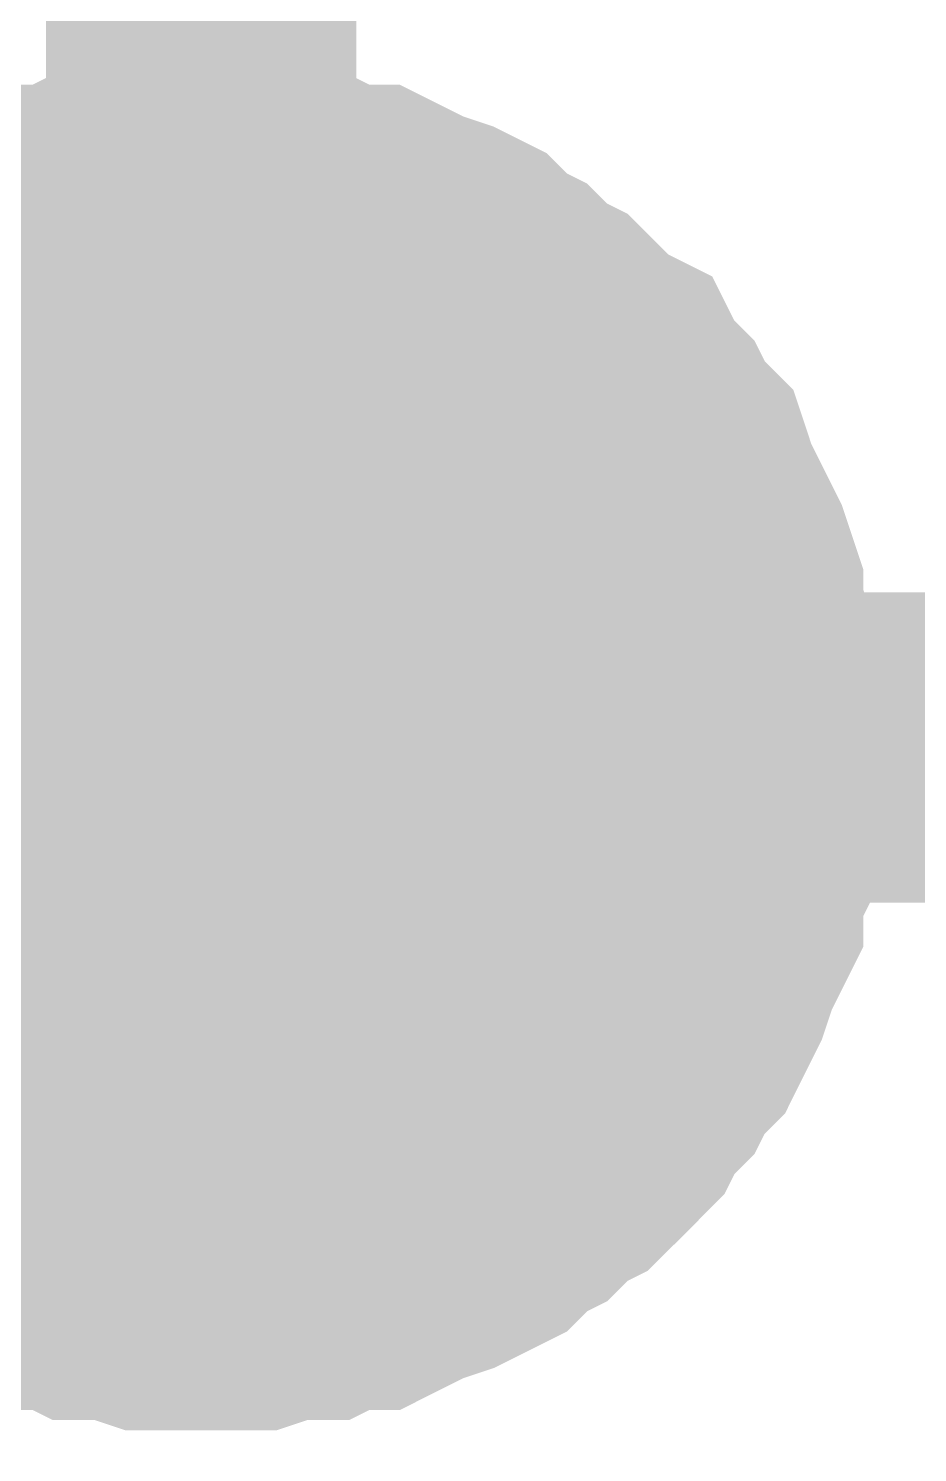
# Model space of a CAD drawing. Header units: inches. Extents: x 0 to 16.9, y 0 to 11.7.
# Drawn here: x 12.3942 to 12.428, y 10.3527 to 10.4068 of the extents above; entities that cross this region are included whole.
import ezdxf

# ---------------------------------------------------------------- set-up
doc = ezdxf.new("R2010")
doc.units = ezdxf.units.IN
doc.header["$MEASUREMENT"] = 0
doc.layers.add('Sheet', color=255, linetype='Continuous')

msp = doc.modelspace()

# ---------------------------------------------------------------- linework, layer by layer
at = {"layer": 'Sheet'}
for points in [[(14.605065, 8.679395, 0.0118, 0.0118, 0), (15.155937, 8.679395, 0.0118, 0.0118, 0), (15.155937, 10.590143, 0.0118, 0.0118, 0), (12.400803, 10.590143, 0.0118, 0.0118, 0), (12.400803, 10.379467, 0.0118, 0.0118, 0)], [(12.388073, 10.394901, 0.0118, 0.0118, 0), (12.388845, 10.395287, 0.0118, 0.0118, 0), (12.389616, 10.396059, 0.0118, 0.0118, 0), (12.390388, 10.396445, 0.0118, 0.0118, 0), (12.391159, 10.397216, 0.0118, 0.0118, 0), (12.391931, 10.397602, 0.0118, 0.0118, 0), (12.393088, 10.397988, 0.0118, 0.0118, 0), (12.39386, 10.398374, 0.0118, 0.0118, 0), (12.394631, 10.39876, 0.0118, 0.0118, 0), (12.395788, 10.39876, 0.0118, 0.0118, 0), (12.39656, 10.399146, 0.0118, 0.0118, 0), (12.397717, 10.399146, 0.0118, 0.0118, 0), (12.398874, 10.399531, 0.0118, 0.0118, 0), (12.399646, 10.399531, 0.0118, 0.0118, 0), (12.400803, 10.399531, 0.0118, 0.0118, 0)], [(12.388073, 10.394901, 0.0118, 0.0118, 0), (12.388845, 10.395287, 0.0118, 0.0118, 0), (12.389616, 10.396059, 0.0118, 0.0118, 0), (12.390388, 10.396445, 0.0118, 0.0118, 0), (12.391159, 10.397216, 0.0118, 0.0118, 0), (12.391931, 10.397602, 0.0118, 0.0118, 0), (12.393088, 10.397988, 0.0118, 0.0118, 0), (12.39386, 10.398374, 0.0118, 0.0118, 0), (12.394631, 10.39876, 0.0118, 0.0118, 0), (12.395788, 10.39876, 0.0118, 0.0118, 0), (12.39656, 10.399146, 0.0118, 0.0118, 0), (12.397717, 10.399146, 0.0118, 0.0118, 0), (12.398874, 10.399531, 0.0118, 0.0118, 0), (12.399646, 10.399531, 0.0118, 0.0118, 0), (12.400803, 10.399531, 0.0118, 0.0118, 0)], [(12.388073, 10.394901, 0.0118, 0.0118, 0), (12.388845, 10.395287, 0.0118, 0.0118, 0), (12.389616, 10.396059, 0.0118, 0.0118, 0), (12.390388, 10.396445, 0.0118, 0.0118, 0), (12.391159, 10.397216, 0.0118, 0.0118, 0), (12.391931, 10.397602, 0.0118, 0.0118, 0), (12.393088, 10.397988, 0.0118, 0.0118, 0), (12.39386, 10.398374, 0.0118, 0.0118, 0), (12.394631, 10.39876, 0.0118, 0.0118, 0), (12.395788, 10.39876, 0.0118, 0.0118, 0), (12.39656, 10.399146, 0.0118, 0.0118, 0), (12.397717, 10.399146, 0.0118, 0.0118, 0), (12.398874, 10.399531, 0.0118, 0.0118, 0), (12.399646, 10.399531, 0.0118, 0.0118, 0), (12.400803, 10.399531, 0.0118, 0.0118, 0)], [(12.388073, 10.394901, 0.0118, 0.0118, 0), (12.388845, 10.395287, 0.0118, 0.0118, 0), (12.389616, 10.396059, 0.0118, 0.0118, 0), (12.390388, 10.396445, 0.0118, 0.0118, 0), (12.391159, 10.397216, 0.0118, 0.0118, 0), (12.391931, 10.397602, 0.0118, 0.0118, 0), (12.393088, 10.397988, 0.0118, 0.0118, 0), (12.39386, 10.398374, 0.0118, 0.0118, 0), (12.394631, 10.39876, 0.0118, 0.0118, 0), (12.395788, 10.39876, 0.0118, 0.0118, 0), (12.39656, 10.399146, 0.0118, 0.0118, 0), (12.397717, 10.399146, 0.0118, 0.0118, 0), (12.398874, 10.399531, 0.0118, 0.0118, 0), (12.399646, 10.399531, 0.0118, 0.0118, 0), (12.400803, 10.399531, 0.0118, 0.0118, 0)], [(12.400803, 10.399531, 0.0118, 0.0118, 0), (12.400803, 10.399531, 0.0118, 0.0118, 0)], [(12.400803, 10.399531, 0.0118, 0.0118, 0), (12.401961, 10.399531, 0.0118, 0.0118, 0), (12.402732, 10.399531, 0.0118, 0.0118, 0), (12.403889, 10.399146, 0.0118, 0.0118, 0), (12.405047, 10.399146, 0.0118, 0.0118, 0), (12.405818, 10.39876, 0.0118, 0.0118, 0), (12.406976, 10.39876, 0.0118, 0.0118, 0), (12.407747, 10.398374, 0.0118, 0.0118, 0), (12.408519, 10.397988, 0.0118, 0.0118, 0), (12.409676, 10.397602, 0.0118, 0.0118, 0), (12.410447, 10.397216, 0.0118, 0.0118, 0), (12.411219, 10.396445, 0.0118, 0.0118, 0), (12.41199, 10.396059, 0.0118, 0.0118, 0), (12.412762, 10.395287, 0.0118, 0.0118, 0), (12.413534, 10.394901, 0.0118, 0.0118, 0), (12.414305, 10.39413, 0.0118, 0.0118, 0), (12.415077, 10.393358, 0.0118, 0.0118, 0), (12.415848, 10.392972, 0.0118, 0.0118, 0), (12.416234, 10.3922, 0.0118, 0.0118, 0), (12.417005, 10.391429, 0.0118, 0.0118, 0), (12.417391, 10.390657, 0.0118, 0.0118, 0), (12.418163, 10.389885, 0.0118, 0.0118, 0), (12.418548, 10.388728, 0.0118, 0.0118, 0), (12.418934, 10.387956, 0.0118, 0.0118, 0), (12.41932, 10.387184, 0.0118, 0.0118, 0), (12.419706, 10.386412, 0.0118, 0.0118, 0), (12.420092, 10.385255, 0.0118, 0.0118, 0), (12.420092, 10.384483, 0.0118, 0.0118, 0), (12.420477, 10.383326, 0.0118, 0.0118, 0), (12.420477, 10.382554, 0.0118, 0.0118, 0), (12.420863, 10.381396, 0.0118, 0.0118, 0), (12.420863, 10.380625, 0.0118, 0.0118, 0), (12.420863, 10.379467, 0.0118, 0.0118, 0)], [(12.400803, 10.399531, 0.0118, 0.0118, 0), (12.400803, 10.399531, 0.0118, 0.0118, 0)], [(12.400803, 10.399531, 0.0118, 0.0118, 0), (12.401961, 10.399531, 0.0118, 0.0118, 0), (12.402732, 10.399531, 0.0118, 0.0118, 0), (12.403889, 10.399146, 0.0118, 0.0118, 0), (12.405047, 10.399146, 0.0118, 0.0118, 0), (12.405818, 10.39876, 0.0118, 0.0118, 0), (12.406976, 10.39876, 0.0118, 0.0118, 0), (12.407747, 10.398374, 0.0118, 0.0118, 0), (12.408519, 10.397988, 0.0118, 0.0118, 0), (12.409676, 10.397602, 0.0118, 0.0118, 0), (12.410447, 10.397216, 0.0118, 0.0118, 0), (12.411219, 10.396445, 0.0118, 0.0118, 0), (12.41199, 10.396059, 0.0118, 0.0118, 0), (12.412762, 10.395287, 0.0118, 0.0118, 0), (12.413534, 10.394901, 0.0118, 0.0118, 0), (12.414305, 10.39413, 0.0118, 0.0118, 0), (12.415077, 10.393358, 0.0118, 0.0118, 0), (12.415848, 10.392972, 0.0118, 0.0118, 0), (12.416234, 10.3922, 0.0118, 0.0118, 0), (12.417005, 10.391429, 0.0118, 0.0118, 0), (12.417391, 10.390657, 0.0118, 0.0118, 0), (12.418163, 10.389885, 0.0118, 0.0118, 0), (12.418548, 10.388728, 0.0118, 0.0118, 0), (12.418934, 10.387956, 0.0118, 0.0118, 0), (12.41932, 10.387184, 0.0118, 0.0118, 0), (12.419706, 10.386412, 0.0118, 0.0118, 0), (12.420092, 10.385255, 0.0118, 0.0118, 0), (12.420092, 10.384483, 0.0118, 0.0118, 0), (12.420477, 10.383326, 0.0118, 0.0118, 0), (12.420477, 10.382554, 0.0118, 0.0118, 0), (12.420863, 10.381396, 0.0118, 0.0118, 0), (12.420863, 10.380625, 0.0118, 0.0118, 0), (12.420863, 10.379467, 0.0118, 0.0118, 0)], [(12.400803, 10.399531, 0.0118, 0.0118, 0), (12.400803, 10.399531, 0.0118, 0.0118, 0)], [(12.400803, 10.399531, 0.0118, 0.0118, 0), (12.401961, 10.399531, 0.0118, 0.0118, 0), (12.402732, 10.399531, 0.0118, 0.0118, 0), (12.403889, 10.399146, 0.0118, 0.0118, 0), (12.405047, 10.399146, 0.0118, 0.0118, 0), (12.405818, 10.39876, 0.0118, 0.0118, 0), (12.406976, 10.39876, 0.0118, 0.0118, 0), (12.407747, 10.398374, 0.0118, 0.0118, 0), (12.408519, 10.397988, 0.0118, 0.0118, 0), (12.409676, 10.397602, 0.0118, 0.0118, 0), (12.410447, 10.397216, 0.0118, 0.0118, 0), (12.411219, 10.396445, 0.0118, 0.0118, 0), (12.41199, 10.396059, 0.0118, 0.0118, 0), (12.412762, 10.395287, 0.0118, 0.0118, 0), (12.413534, 10.394901, 0.0118, 0.0118, 0), (12.414305, 10.39413, 0.0118, 0.0118, 0), (12.415077, 10.393358, 0.0118, 0.0118, 0), (12.415848, 10.392972, 0.0118, 0.0118, 0), (12.416234, 10.3922, 0.0118, 0.0118, 0), (12.417005, 10.391429, 0.0118, 0.0118, 0), (12.417391, 10.390657, 0.0118, 0.0118, 0), (12.418163, 10.389885, 0.0118, 0.0118, 0), (12.418548, 10.388728, 0.0118, 0.0118, 0), (12.418934, 10.387956, 0.0118, 0.0118, 0), (12.41932, 10.387184, 0.0118, 0.0118, 0), (12.419706, 10.386412, 0.0118, 0.0118, 0), (12.420092, 10.385255, 0.0118, 0.0118, 0), (12.420092, 10.384483, 0.0118, 0.0118, 0), (12.420477, 10.383326, 0.0118, 0.0118, 0), (12.420477, 10.382554, 0.0118, 0.0118, 0), (12.420863, 10.381396, 0.0118, 0.0118, 0), (12.420863, 10.380625, 0.0118, 0.0118, 0), (12.420863, 10.379467, 0.0118, 0.0118, 0)], [(12.400803, 10.399531, 0.0118, 0.0118, 0), (12.400803, 10.399531, 0.0118, 0.0118, 0)], [(12.400803, 10.399531, 0.0118, 0.0118, 0), (12.401961, 10.399531, 0.0118, 0.0118, 0), (12.402732, 10.399531, 0.0118, 0.0118, 0), (12.403889, 10.399146, 0.0118, 0.0118, 0), (12.405047, 10.399146, 0.0118, 0.0118, 0), (12.405818, 10.39876, 0.0118, 0.0118, 0), (12.406976, 10.39876, 0.0118, 0.0118, 0), (12.407747, 10.398374, 0.0118, 0.0118, 0), (12.408519, 10.397988, 0.0118, 0.0118, 0), (12.409676, 10.397602, 0.0118, 0.0118, 0), (12.410447, 10.397216, 0.0118, 0.0118, 0), (12.411219, 10.396445, 0.0118, 0.0118, 0), (12.41199, 10.396059, 0.0118, 0.0118, 0), (12.412762, 10.395287, 0.0118, 0.0118, 0), (12.413534, 10.394901, 0.0118, 0.0118, 0), (12.414305, 10.39413, 0.0118, 0.0118, 0), (12.415077, 10.393358, 0.0118, 0.0118, 0), (12.415848, 10.392972, 0.0118, 0.0118, 0), (12.416234, 10.3922, 0.0118, 0.0118, 0), (12.417005, 10.391429, 0.0118, 0.0118, 0), (12.417391, 10.390657, 0.0118, 0.0118, 0), (12.418163, 10.389885, 0.0118, 0.0118, 0), (12.418548, 10.388728, 0.0118, 0.0118, 0), (12.418934, 10.387956, 0.0118, 0.0118, 0), (12.41932, 10.387184, 0.0118, 0.0118, 0), (12.419706, 10.386412, 0.0118, 0.0118, 0), (12.420092, 10.385255, 0.0118, 0.0118, 0), (12.420092, 10.384483, 0.0118, 0.0118, 0), (12.420477, 10.383326, 0.0118, 0.0118, 0), (12.420477, 10.382554, 0.0118, 0.0118, 0), (12.420863, 10.381396, 0.0118, 0.0118, 0), (12.420863, 10.380625, 0.0118, 0.0118, 0), (12.420863, 10.379467, 0.0118, 0.0118, 0)], [(12.391931, 10.397602, 0.0039, 0.0039, 0), (12.393088, 10.397988, 0.0039, 0.0039, 0), (12.39386, 10.398374, 0.0039, 0.0039, 0), (12.394631, 10.39876, 0.0039, 0.0039, 0), (12.395788, 10.39876, 0.0039, 0.0039, 0), (12.39656, 10.399146, 0.0039, 0.0039, 0), (12.397717, 10.399146, 0.0039, 0.0039, 0), (12.398874, 10.399531, 0.0039, 0.0039, 0), (12.399646, 10.399531, 0.0039, 0.0039, 0), (12.400803, 10.399531, 0.0039, 0.0039, 0)], [(12.391931, 10.397602, 0.0039, 0.0039, 0), (12.393088, 10.397988, 0.0039, 0.0039, 0), (12.39386, 10.398374, 0.0039, 0.0039, 0), (12.394631, 10.39876, 0.0039, 0.0039, 0), (12.395788, 10.39876, 0.0039, 0.0039, 0), (12.39656, 10.399146, 0.0039, 0.0039, 0), (12.397717, 10.399146, 0.0039, 0.0039, 0), (12.398874, 10.399531, 0.0039, 0.0039, 0), (12.399646, 10.399531, 0.0039, 0.0039, 0), (12.400803, 10.399531, 0.0039, 0.0039, 0)], [(12.391931, 10.397602, 0.0039, 0.0039, 0), (12.393088, 10.397988, 0.0039, 0.0039, 0), (12.39386, 10.398374, 0.0039, 0.0039, 0), (12.394631, 10.39876, 0.0039, 0.0039, 0), (12.395788, 10.39876, 0.0039, 0.0039, 0), (12.39656, 10.399146, 0.0039, 0.0039, 0), (12.397717, 10.399146, 0.0039, 0.0039, 0), (12.398874, 10.399531, 0.0039, 0.0039, 0), (12.399646, 10.399531, 0.0039, 0.0039, 0), (12.400803, 10.399531, 0.0039, 0.0039, 0)], [(12.391931, 10.397602, 0.0039, 0.0039, 0), (12.393088, 10.397988, 0.0039, 0.0039, 0), (12.39386, 10.398374, 0.0039, 0.0039, 0), (12.394631, 10.39876, 0.0039, 0.0039, 0), (12.395788, 10.39876, 0.0039, 0.0039, 0), (12.39656, 10.399146, 0.0039, 0.0039, 0), (12.397717, 10.399146, 0.0039, 0.0039, 0), (12.398874, 10.399531, 0.0039, 0.0039, 0), (12.399646, 10.399531, 0.0039, 0.0039, 0), (12.400803, 10.399531, 0.0039, 0.0039, 0)], [(12.400803, 10.399531, 0.0039, 0.0039, 0), (12.400803, 10.399531, 0.0039, 0.0039, 0)], [(12.400803, 10.399531, 0.0039, 0.0039, 0), (12.401961, 10.399531, 0.0039, 0.0039, 0), (12.402732, 10.399531, 0.0039, 0.0039, 0), (12.403889, 10.399146, 0.0039, 0.0039, 0), (12.405047, 10.399146, 0.0039, 0.0039, 0), (12.405818, 10.39876, 0.0039, 0.0039, 0), (12.406976, 10.39876, 0.0039, 0.0039, 0), (12.407747, 10.398374, 0.0039, 0.0039, 0), (12.408519, 10.397988, 0.0039, 0.0039, 0), (12.409676, 10.397602, 0.0039, 0.0039, 0), (12.410447, 10.397216, 0.0039, 0.0039, 0), (12.411219, 10.396445, 0.0039, 0.0039, 0), (12.41199, 10.396059, 0.0039, 0.0039, 0), (12.412762, 10.395287, 0.0039, 0.0039, 0), (12.413534, 10.394901, 0.0039, 0.0039, 0), (12.414305, 10.39413, 0.0039, 0.0039, 0), (12.415077, 10.393358, 0.0039, 0.0039, 0), (12.415848, 10.392972, 0.0039, 0.0039, 0), (12.416234, 10.3922, 0.0039, 0.0039, 0), (12.417005, 10.391429, 0.0039, 0.0039, 0), (12.417391, 10.390657, 0.0039, 0.0039, 0), (12.418163, 10.389885, 0.0039, 0.0039, 0), (12.418548, 10.388728, 0.0039, 0.0039, 0), (12.418934, 10.387956, 0.0039, 0.0039, 0), (12.41932, 10.387184, 0.0039, 0.0039, 0), (12.419706, 10.386412, 0.0039, 0.0039, 0), (12.420092, 10.385255, 0.0039, 0.0039, 0), (12.420092, 10.384483, 0.0039, 0.0039, 0), (12.420477, 10.383326, 0.0039, 0.0039, 0), (12.420477, 10.382554, 0.0039, 0.0039, 0), (12.420863, 10.381396, 0.0039, 0.0039, 0), (12.420863, 10.380625, 0.0039, 0.0039, 0), (12.420863, 10.379467, 0.0039, 0.0039, 0)], [(12.400803, 10.399531, 0.0039, 0.0039, 0), (12.400803, 10.399531, 0.0039, 0.0039, 0)], [(12.400803, 10.399531, 0.0039, 0.0039, 0), (12.401961, 10.399531, 0.0039, 0.0039, 0), (12.402732, 10.399531, 0.0039, 0.0039, 0), (12.403889, 10.399146, 0.0039, 0.0039, 0), (12.405047, 10.399146, 0.0039, 0.0039, 0), (12.405818, 10.39876, 0.0039, 0.0039, 0), (12.406976, 10.39876, 0.0039, 0.0039, 0), (12.407747, 10.398374, 0.0039, 0.0039, 0), (12.408519, 10.397988, 0.0039, 0.0039, 0), (12.409676, 10.397602, 0.0039, 0.0039, 0), (12.410447, 10.397216, 0.0039, 0.0039, 0), (12.411219, 10.396445, 0.0039, 0.0039, 0), (12.41199, 10.396059, 0.0039, 0.0039, 0), (12.412762, 10.395287, 0.0039, 0.0039, 0), (12.413534, 10.394901, 0.0039, 0.0039, 0), (12.414305, 10.39413, 0.0039, 0.0039, 0), (12.415077, 10.393358, 0.0039, 0.0039, 0), (12.415848, 10.392972, 0.0039, 0.0039, 0), (12.416234, 10.3922, 0.0039, 0.0039, 0), (12.417005, 10.391429, 0.0039, 0.0039, 0), (12.417391, 10.390657, 0.0039, 0.0039, 0), (12.418163, 10.389885, 0.0039, 0.0039, 0), (12.418548, 10.388728, 0.0039, 0.0039, 0), (12.418934, 10.387956, 0.0039, 0.0039, 0), (12.41932, 10.387184, 0.0039, 0.0039, 0), (12.419706, 10.386412, 0.0039, 0.0039, 0), (12.420092, 10.385255, 0.0039, 0.0039, 0), (12.420092, 10.384483, 0.0039, 0.0039, 0), (12.420477, 10.383326, 0.0039, 0.0039, 0), (12.420477, 10.382554, 0.0039, 0.0039, 0), (12.420863, 10.381396, 0.0039, 0.0039, 0), (12.420863, 10.380625, 0.0039, 0.0039, 0), (12.420863, 10.379467, 0.0039, 0.0039, 0)], [(12.400803, 10.399531, 0.0039, 0.0039, 0), (12.400803, 10.399531, 0.0039, 0.0039, 0)], [(12.400803, 10.399531, 0.0039, 0.0039, 0), (12.401961, 10.399531, 0.0039, 0.0039, 0), (12.402732, 10.399531, 0.0039, 0.0039, 0), (12.403889, 10.399146, 0.0039, 0.0039, 0), (12.405047, 10.399146, 0.0039, 0.0039, 0), (12.405818, 10.39876, 0.0039, 0.0039, 0), (12.406976, 10.39876, 0.0039, 0.0039, 0), (12.407747, 10.398374, 0.0039, 0.0039, 0), (12.408519, 10.397988, 0.0039, 0.0039, 0), (12.409676, 10.397602, 0.0039, 0.0039, 0), (12.410447, 10.397216, 0.0039, 0.0039, 0), (12.411219, 10.396445, 0.0039, 0.0039, 0), (12.41199, 10.396059, 0.0039, 0.0039, 0), (12.412762, 10.395287, 0.0039, 0.0039, 0), (12.413534, 10.394901, 0.0039, 0.0039, 0), (12.414305, 10.39413, 0.0039, 0.0039, 0), (12.415077, 10.393358, 0.0039, 0.0039, 0), (12.415848, 10.392972, 0.0039, 0.0039, 0), (12.416234, 10.3922, 0.0039, 0.0039, 0), (12.417005, 10.391429, 0.0039, 0.0039, 0), (12.417391, 10.390657, 0.0039, 0.0039, 0), (12.418163, 10.389885, 0.0039, 0.0039, 0), (12.418548, 10.388728, 0.0039, 0.0039, 0), (12.418934, 10.387956, 0.0039, 0.0039, 0), (12.41932, 10.387184, 0.0039, 0.0039, 0), (12.419706, 10.386412, 0.0039, 0.0039, 0), (12.420092, 10.385255, 0.0039, 0.0039, 0), (12.420092, 10.384483, 0.0039, 0.0039, 0), (12.420477, 10.383326, 0.0039, 0.0039, 0), (12.420477, 10.382554, 0.0039, 0.0039, 0), (12.420863, 10.381396, 0.0039, 0.0039, 0), (12.420863, 10.380625, 0.0039, 0.0039, 0), (12.420863, 10.379467, 0.0039, 0.0039, 0)], [(12.400803, 10.399531, 0.0039, 0.0039, 0), (12.400803, 10.399531, 0.0039, 0.0039, 0)], [(12.400803, 10.399531, 0.0039, 0.0039, 0), (12.401961, 10.399531, 0.0039, 0.0039, 0), (12.402732, 10.399531, 0.0039, 0.0039, 0), (12.403889, 10.399146, 0.0039, 0.0039, 0), (12.405047, 10.399146, 0.0039, 0.0039, 0), (12.405818, 10.39876, 0.0039, 0.0039, 0), (12.406976, 10.39876, 0.0039, 0.0039, 0), (12.407747, 10.398374, 0.0039, 0.0039, 0), (12.408519, 10.397988, 0.0039, 0.0039, 0), (12.409676, 10.397602, 0.0039, 0.0039, 0), (12.410447, 10.397216, 0.0039, 0.0039, 0), (12.411219, 10.396445, 0.0039, 0.0039, 0), (12.41199, 10.396059, 0.0039, 0.0039, 0), (12.412762, 10.395287, 0.0039, 0.0039, 0), (12.413534, 10.394901, 0.0039, 0.0039, 0), (12.414305, 10.39413, 0.0039, 0.0039, 0), (12.415077, 10.393358, 0.0039, 0.0039, 0), (12.415848, 10.392972, 0.0039, 0.0039, 0), (12.416234, 10.3922, 0.0039, 0.0039, 0), (12.417005, 10.391429, 0.0039, 0.0039, 0), (12.417391, 10.390657, 0.0039, 0.0039, 0), (12.418163, 10.389885, 0.0039, 0.0039, 0), (12.418548, 10.388728, 0.0039, 0.0039, 0), (12.418934, 10.387956, 0.0039, 0.0039, 0), (12.41932, 10.387184, 0.0039, 0.0039, 0), (12.419706, 10.386412, 0.0039, 0.0039, 0), (12.420092, 10.385255, 0.0039, 0.0039, 0), (12.420092, 10.384483, 0.0039, 0.0039, 0), (12.420477, 10.383326, 0.0039, 0.0039, 0), (12.420477, 10.382554, 0.0039, 0.0039, 0), (12.420863, 10.381396, 0.0039, 0.0039, 0), (12.420863, 10.380625, 0.0039, 0.0039, 0), (12.420863, 10.379467, 0.0039, 0.0039, 0)], [(12.125367, 10.37638, 0.0118, 0.0118, 0), (12.400803, 10.37638, 0.0118, 0.0118, 0), (12.400803, 10.379467, 0.0118, 0.0118, 0), (12.505346, 10.379467, 0.0118, 0.0118, 0)], [(12.420863, 10.379467, 0.0118, 0.0118, 0), (12.420863, 10.37831, 0.0118, 0.0118, 0), (12.420863, 10.377538, 0.0118, 0.0118, 0), (12.420477, 10.37638, 0.0118, 0.0118, 0), (12.420477, 10.375223, 0.0118, 0.0118, 0), (12.420092, 10.374451, 0.0118, 0.0118, 0), (12.420092, 10.373293, 0.0118, 0.0118, 0), (12.419706, 10.372522, 0.0118, 0.0118, 0), (12.41932, 10.37175, 0.0118, 0.0118, 0), (12.418934, 10.370592, 0.0118, 0.0118, 0), (12.418548, 10.369821, 0.0118, 0.0118, 0), (12.418163, 10.369049, 0.0118, 0.0118, 0), (12.417391, 10.368277, 0.0118, 0.0118, 0), (12.417005, 10.367506, 0.0118, 0.0118, 0), (12.416234, 10.366734, 0.0118, 0.0118, 0), (12.415848, 10.365962, 0.0118, 0.0118, 0), (12.415077, 10.36519, 0.0118, 0.0118, 0), (12.414305, 10.364419, 0.0118, 0.0118, 0), (12.413534, 10.364033, 0.0118, 0.0118, 0), (12.412762, 10.363261, 0.0118, 0.0118, 0), (12.41199, 10.362875, 0.0118, 0.0118, 0), (12.411219, 10.362104, 0.0118, 0.0118, 0), (12.410447, 10.361718, 0.0118, 0.0118, 0), (12.409676, 10.361332, 0.0118, 0.0118, 0), (12.408519, 10.360946, 0.0118, 0.0118, 0), (12.407747, 10.36056, 0.0118, 0.0118, 0), (12.406976, 10.360174, 0.0118, 0.0118, 0), (12.405818, 10.360174, 0.0118, 0.0118, 0), (12.405047, 10.359789, 0.0118, 0.0118, 0), (12.403889, 10.359789, 0.0118, 0.0118, 0), (12.402732, 10.359403, 0.0118, 0.0118, 0), (12.401961, 10.359403, 0.0118, 0.0118, 0), (12.400803, 10.359403, 0.0118, 0.0118, 0)], [(12.420863, 10.379467, 0.0118, 0.0118, 0), (12.420863, 10.37831, 0.0118, 0.0118, 0), (12.420863, 10.377538, 0.0118, 0.0118, 0), (12.420477, 10.37638, 0.0118, 0.0118, 0), (12.420477, 10.375223, 0.0118, 0.0118, 0), (12.420092, 10.374451, 0.0118, 0.0118, 0), (12.420092, 10.373293, 0.0118, 0.0118, 0), (12.419706, 10.372522, 0.0118, 0.0118, 0), (12.41932, 10.37175, 0.0118, 0.0118, 0), (12.418934, 10.370592, 0.0118, 0.0118, 0), (12.418548, 10.369821, 0.0118, 0.0118, 0), (12.418163, 10.369049, 0.0118, 0.0118, 0), (12.417391, 10.368277, 0.0118, 0.0118, 0), (12.417005, 10.367506, 0.0118, 0.0118, 0), (12.416234, 10.366734, 0.0118, 0.0118, 0), (12.415848, 10.365962, 0.0118, 0.0118, 0), (12.415077, 10.36519, 0.0118, 0.0118, 0), (12.414305, 10.364419, 0.0118, 0.0118, 0), (12.413534, 10.364033, 0.0118, 0.0118, 0), (12.412762, 10.363261, 0.0118, 0.0118, 0), (12.41199, 10.362875, 0.0118, 0.0118, 0), (12.411219, 10.362104, 0.0118, 0.0118, 0), (12.410447, 10.361718, 0.0118, 0.0118, 0), (12.409676, 10.361332, 0.0118, 0.0118, 0), (12.408519, 10.360946, 0.0118, 0.0118, 0), (12.407747, 10.36056, 0.0118, 0.0118, 0), (12.406976, 10.360174, 0.0118, 0.0118, 0), (12.405818, 10.360174, 0.0118, 0.0118, 0), (12.405047, 10.359789, 0.0118, 0.0118, 0), (12.403889, 10.359789, 0.0118, 0.0118, 0), (12.402732, 10.359403, 0.0118, 0.0118, 0), (12.401961, 10.359403, 0.0118, 0.0118, 0), (12.400803, 10.359403, 0.0118, 0.0118, 0)], [(12.420863, 10.379467, 0.0118, 0.0118, 0), (12.420863, 10.37831, 0.0118, 0.0118, 0), (12.420863, 10.377538, 0.0118, 0.0118, 0), (12.420477, 10.37638, 0.0118, 0.0118, 0), (12.420477, 10.375223, 0.0118, 0.0118, 0), (12.420092, 10.374451, 0.0118, 0.0118, 0), (12.420092, 10.373293, 0.0118, 0.0118, 0), (12.419706, 10.372522, 0.0118, 0.0118, 0), (12.41932, 10.37175, 0.0118, 0.0118, 0), (12.418934, 10.370592, 0.0118, 0.0118, 0), (12.418548, 10.369821, 0.0118, 0.0118, 0), (12.418163, 10.369049, 0.0118, 0.0118, 0), (12.417391, 10.368277, 0.0118, 0.0118, 0), (12.417005, 10.367506, 0.0118, 0.0118, 0), (12.416234, 10.366734, 0.0118, 0.0118, 0), (12.415848, 10.365962, 0.0118, 0.0118, 0), (12.415077, 10.36519, 0.0118, 0.0118, 0), (12.414305, 10.364419, 0.0118, 0.0118, 0), (12.413534, 10.364033, 0.0118, 0.0118, 0), (12.412762, 10.363261, 0.0118, 0.0118, 0), (12.41199, 10.362875, 0.0118, 0.0118, 0), (12.411219, 10.362104, 0.0118, 0.0118, 0), (12.410447, 10.361718, 0.0118, 0.0118, 0), (12.409676, 10.361332, 0.0118, 0.0118, 0), (12.408519, 10.360946, 0.0118, 0.0118, 0), (12.407747, 10.36056, 0.0118, 0.0118, 0), (12.406976, 10.360174, 0.0118, 0.0118, 0), (12.405818, 10.360174, 0.0118, 0.0118, 0), (12.405047, 10.359789, 0.0118, 0.0118, 0), (12.403889, 10.359789, 0.0118, 0.0118, 0), (12.402732, 10.359403, 0.0118, 0.0118, 0), (12.401961, 10.359403, 0.0118, 0.0118, 0), (12.400803, 10.359403, 0.0118, 0.0118, 0)], [(12.420863, 10.379467, 0.0118, 0.0118, 0), (12.420863, 10.37831, 0.0118, 0.0118, 0), (12.420863, 10.377538, 0.0118, 0.0118, 0), (12.420477, 10.37638, 0.0118, 0.0118, 0), (12.420477, 10.375223, 0.0118, 0.0118, 0), (12.420092, 10.374451, 0.0118, 0.0118, 0), (12.420092, 10.373293, 0.0118, 0.0118, 0), (12.419706, 10.372522, 0.0118, 0.0118, 0), (12.41932, 10.37175, 0.0118, 0.0118, 0), (12.418934, 10.370592, 0.0118, 0.0118, 0), (12.418548, 10.369821, 0.0118, 0.0118, 0), (12.418163, 10.369049, 0.0118, 0.0118, 0), (12.417391, 10.368277, 0.0118, 0.0118, 0), (12.417005, 10.367506, 0.0118, 0.0118, 0), (12.416234, 10.366734, 0.0118, 0.0118, 0), (12.415848, 10.365962, 0.0118, 0.0118, 0), (12.415077, 10.36519, 0.0118, 0.0118, 0), (12.414305, 10.364419, 0.0118, 0.0118, 0), (12.413534, 10.364033, 0.0118, 0.0118, 0), (12.412762, 10.363261, 0.0118, 0.0118, 0), (12.41199, 10.362875, 0.0118, 0.0118, 0), (12.411219, 10.362104, 0.0118, 0.0118, 0), (12.410447, 10.361718, 0.0118, 0.0118, 0), (12.409676, 10.361332, 0.0118, 0.0118, 0), (12.408519, 10.360946, 0.0118, 0.0118, 0), (12.407747, 10.36056, 0.0118, 0.0118, 0), (12.406976, 10.360174, 0.0118, 0.0118, 0), (12.405818, 10.360174, 0.0118, 0.0118, 0), (12.405047, 10.359789, 0.0118, 0.0118, 0), (12.403889, 10.359789, 0.0118, 0.0118, 0), (12.402732, 10.359403, 0.0118, 0.0118, 0), (12.401961, 10.359403, 0.0118, 0.0118, 0), (12.400803, 10.359403, 0.0118, 0.0118, 0)], [(12.420863, 10.379467, 0.0118, 0.0118, 0), (12.420863, 10.379467, 0.0118, 0.0118, 0), (12.420863, 10.379467, 0.0118, 0.0118, 0), (12.420863, 10.379467, 0.0118, 0.0118, 0), (12.420863, 10.379467, 0.0118, 0.0118, 0), (12.420863, 10.379467, 0.0118, 0.0118, 0), (12.420863, 10.379467, 0.0118, 0.0118, 0), (12.420863, 10.379467, 0.0118, 0.0118, 0), (12.420863, 10.379467, 0.0118, 0.0118, 0), (12.420863, 10.379467, 0.0118, 0.0118, 0), (12.420863, 10.379467, 0.0118, 0.0118, 0), (12.420863, 10.379467, 0.0118, 0.0118, 0), (12.420863, 10.379467, 0.0118, 0.0118, 0), (12.420863, 10.379467, 0.0118, 0.0118, 0), (12.420863, 10.379467, 0.0118, 0.0118, 0), (12.420863, 10.379467, 0.0118, 0.0118, 0), (12.420863, 10.379467, 0.0118, 0.0118, 0), (12.420863, 10.379467, 0.0118, 0.0118, 0), (12.420863, 10.379467, 0.0118, 0.0118, 0), (12.420863, 10.379467, 0.0118, 0.0118, 0), (12.420863, 10.379467, 0.0118, 0.0118, 0), (12.420863, 10.379467, 0.0118, 0.0118, 0), (12.420863, 10.379467, 0.0118, 0.0118, 0), (12.420863, 10.379467, 0.0118, 0.0118, 0), (12.420863, 10.379467, 0.0118, 0.0118, 0), (12.420863, 10.379467, 0.0118, 0.0118, 0), (12.420863, 10.379467, 0.0118, 0.0118, 0), (12.420863, 10.379467, 0.0118, 0.0118, 0), (12.420863, 10.379467, 0.0118, 0.0118, 0), (12.420863, 10.379467, 0.0118, 0.0118, 0), (12.420863, 10.379467, 0.0118, 0.0118, 0), (12.420863, 10.379467, 0.0118, 0.0118, 0), (12.420863, 10.379467, 0.0118, 0.0118, 0)], [(12.420863, 10.379467, 0.0118, 0.0118, 0), (12.420863, 10.379467, 0.0118, 0.0118, 0)], [(12.420863, 10.379467, 0.0118, 0.0118, 0), (12.420863, 10.379467, 0.0118, 0.0118, 0), (12.420863, 10.379467, 0.0118, 0.0118, 0), (12.420863, 10.379467, 0.0118, 0.0118, 0), (12.420863, 10.379467, 0.0118, 0.0118, 0), (12.420863, 10.379467, 0.0118, 0.0118, 0), (12.420863, 10.379467, 0.0118, 0.0118, 0), (12.420863, 10.379467, 0.0118, 0.0118, 0), (12.420863, 10.379467, 0.0118, 0.0118, 0), (12.420863, 10.379467, 0.0118, 0.0118, 0), (12.420863, 10.379467, 0.0118, 0.0118, 0), (12.420863, 10.379467, 0.0118, 0.0118, 0), (12.420863, 10.379467, 0.0118, 0.0118, 0), (12.420863, 10.379467, 0.0118, 0.0118, 0), (12.420863, 10.379467, 0.0118, 0.0118, 0), (12.420863, 10.379467, 0.0118, 0.0118, 0), (12.420863, 10.379467, 0.0118, 0.0118, 0), (12.420863, 10.379467, 0.0118, 0.0118, 0), (12.420863, 10.379467, 0.0118, 0.0118, 0), (12.420863, 10.379467, 0.0118, 0.0118, 0), (12.420863, 10.379467, 0.0118, 0.0118, 0), (12.420863, 10.379467, 0.0118, 0.0118, 0), (12.420863, 10.379467, 0.0118, 0.0118, 0), (12.420863, 10.379467, 0.0118, 0.0118, 0), (12.420863, 10.379467, 0.0118, 0.0118, 0), (12.420863, 10.379467, 0.0118, 0.0118, 0), (12.420863, 10.379467, 0.0118, 0.0118, 0), (12.420863, 10.379467, 0.0118, 0.0118, 0), (12.420863, 10.379467, 0.0118, 0.0118, 0), (12.420863, 10.379467, 0.0118, 0.0118, 0), (12.420863, 10.379467, 0.0118, 0.0118, 0), (12.420863, 10.379467, 0.0118, 0.0118, 0), (12.420863, 10.379467, 0.0118, 0.0118, 0)], [(12.420863, 10.379467, 0.0118, 0.0118, 0), (12.420863, 10.379467, 0.0118, 0.0118, 0)], [(12.420863, 10.379467, 0.0118, 0.0118, 0), (12.420863, 10.379467, 0.0118, 0.0118, 0), (12.420863, 10.379467, 0.0118, 0.0118, 0), (12.420863, 10.379467, 0.0118, 0.0118, 0), (12.420863, 10.379467, 0.0118, 0.0118, 0), (12.420863, 10.379467, 0.0118, 0.0118, 0), (12.420863, 10.379467, 0.0118, 0.0118, 0), (12.420863, 10.379467, 0.0118, 0.0118, 0), (12.420863, 10.379467, 0.0118, 0.0118, 0), (12.420863, 10.379467, 0.0118, 0.0118, 0), (12.420863, 10.379467, 0.0118, 0.0118, 0), (12.420863, 10.379467, 0.0118, 0.0118, 0), (12.420863, 10.379467, 0.0118, 0.0118, 0), (12.420863, 10.379467, 0.0118, 0.0118, 0), (12.420863, 10.379467, 0.0118, 0.0118, 0), (12.420863, 10.379467, 0.0118, 0.0118, 0), (12.420863, 10.379467, 0.0118, 0.0118, 0), (12.420863, 10.379467, 0.0118, 0.0118, 0), (12.420863, 10.379467, 0.0118, 0.0118, 0), (12.420863, 10.379467, 0.0118, 0.0118, 0), (12.420863, 10.379467, 0.0118, 0.0118, 0), (12.420863, 10.379467, 0.0118, 0.0118, 0), (12.420863, 10.379467, 0.0118, 0.0118, 0), (12.420863, 10.379467, 0.0118, 0.0118, 0), (12.420863, 10.379467, 0.0118, 0.0118, 0), (12.420863, 10.379467, 0.0118, 0.0118, 0), (12.420863, 10.379467, 0.0118, 0.0118, 0), (12.420863, 10.379467, 0.0118, 0.0118, 0), (12.420863, 10.379467, 0.0118, 0.0118, 0), (12.420863, 10.379467, 0.0118, 0.0118, 0), (12.420863, 10.379467, 0.0118, 0.0118, 0), (12.420863, 10.379467, 0.0118, 0.0118, 0), (12.420863, 10.379467, 0.0118, 0.0118, 0)], [(12.420863, 10.379467, 0.0118, 0.0118, 0), (12.420863, 10.379467, 0.0118, 0.0118, 0)], [(12.420863, 10.379467, 0.0118, 0.0118, 0), (12.420863, 10.379467, 0.0118, 0.0118, 0), (12.420863, 10.379467, 0.0118, 0.0118, 0), (12.420863, 10.379467, 0.0118, 0.0118, 0), (12.420863, 10.379467, 0.0118, 0.0118, 0), (12.420863, 10.379467, 0.0118, 0.0118, 0), (12.420863, 10.379467, 0.0118, 0.0118, 0), (12.420863, 10.379467, 0.0118, 0.0118, 0), (12.420863, 10.379467, 0.0118, 0.0118, 0), (12.420863, 10.379467, 0.0118, 0.0118, 0), (12.420863, 10.379467, 0.0118, 0.0118, 0), (12.420863, 10.379467, 0.0118, 0.0118, 0), (12.420863, 10.379467, 0.0118, 0.0118, 0), (12.420863, 10.379467, 0.0118, 0.0118, 0), (12.420863, 10.379467, 0.0118, 0.0118, 0), (12.420863, 10.379467, 0.0118, 0.0118, 0), (12.420863, 10.379467, 0.0118, 0.0118, 0), (12.420863, 10.379467, 0.0118, 0.0118, 0), (12.420863, 10.379467, 0.0118, 0.0118, 0), (12.420863, 10.379467, 0.0118, 0.0118, 0), (12.420863, 10.379467, 0.0118, 0.0118, 0), (12.420863, 10.379467, 0.0118, 0.0118, 0), (12.420863, 10.379467, 0.0118, 0.0118, 0), (12.420863, 10.379467, 0.0118, 0.0118, 0), (12.420863, 10.379467, 0.0118, 0.0118, 0), (12.420863, 10.379467, 0.0118, 0.0118, 0), (12.420863, 10.379467, 0.0118, 0.0118, 0), (12.420863, 10.379467, 0.0118, 0.0118, 0), (12.420863, 10.379467, 0.0118, 0.0118, 0), (12.420863, 10.379467, 0.0118, 0.0118, 0), (12.420863, 10.379467, 0.0118, 0.0118, 0), (12.420863, 10.379467, 0.0118, 0.0118, 0), (12.420863, 10.379467, 0.0118, 0.0118, 0)], [(12.420863, 10.379467, 0.0118, 0.0118, 0), (12.420863, 10.379467, 0.0118, 0.0118, 0)], [(12.420863, 10.379467, 0.0039, 0.0039, 0), (12.420863, 10.37831, 0.0039, 0.0039, 0), (12.420863, 10.377538, 0.0039, 0.0039, 0), (12.420477, 10.37638, 0.0039, 0.0039, 0), (12.420477, 10.375223, 0.0039, 0.0039, 0), (12.420092, 10.374451, 0.0039, 0.0039, 0), (12.420092, 10.373293, 0.0039, 0.0039, 0), (12.419706, 10.372522, 0.0039, 0.0039, 0), (12.41932, 10.37175, 0.0039, 0.0039, 0), (12.418934, 10.370592, 0.0039, 0.0039, 0), (12.418548, 10.369821, 0.0039, 0.0039, 0), (12.418163, 10.369049, 0.0039, 0.0039, 0), (12.417391, 10.368277, 0.0039, 0.0039, 0), (12.417005, 10.367506, 0.0039, 0.0039, 0), (12.416234, 10.366734, 0.0039, 0.0039, 0), (12.415848, 10.365962, 0.0039, 0.0039, 0), (12.415077, 10.36519, 0.0039, 0.0039, 0), (12.414305, 10.364419, 0.0039, 0.0039, 0), (12.413534, 10.364033, 0.0039, 0.0039, 0), (12.412762, 10.363261, 0.0039, 0.0039, 0), (12.41199, 10.362875, 0.0039, 0.0039, 0), (12.411219, 10.362104, 0.0039, 0.0039, 0), (12.410447, 10.361718, 0.0039, 0.0039, 0), (12.409676, 10.361332, 0.0039, 0.0039, 0), (12.408519, 10.360946, 0.0039, 0.0039, 0), (12.407747, 10.36056, 0.0039, 0.0039, 0), (12.406976, 10.360174, 0.0039, 0.0039, 0), (12.405818, 10.360174, 0.0039, 0.0039, 0), (12.405047, 10.359789, 0.0039, 0.0039, 0), (12.403889, 10.359789, 0.0039, 0.0039, 0), (12.402732, 10.359403, 0.0039, 0.0039, 0), (12.401961, 10.359403, 0.0039, 0.0039, 0), (12.400803, 10.359403, 0.0039, 0.0039, 0)], [(12.420863, 10.379467, 0.0039, 0.0039, 0), (12.420863, 10.37831, 0.0039, 0.0039, 0), (12.420863, 10.377538, 0.0039, 0.0039, 0), (12.420477, 10.37638, 0.0039, 0.0039, 0), (12.420477, 10.375223, 0.0039, 0.0039, 0), (12.420092, 10.374451, 0.0039, 0.0039, 0), (12.420092, 10.373293, 0.0039, 0.0039, 0), (12.419706, 10.372522, 0.0039, 0.0039, 0), (12.41932, 10.37175, 0.0039, 0.0039, 0), (12.418934, 10.370592, 0.0039, 0.0039, 0), (12.418548, 10.369821, 0.0039, 0.0039, 0), (12.418163, 10.369049, 0.0039, 0.0039, 0), (12.417391, 10.368277, 0.0039, 0.0039, 0), (12.417005, 10.367506, 0.0039, 0.0039, 0), (12.416234, 10.366734, 0.0039, 0.0039, 0), (12.415848, 10.365962, 0.0039, 0.0039, 0), (12.415077, 10.36519, 0.0039, 0.0039, 0), (12.414305, 10.364419, 0.0039, 0.0039, 0), (12.413534, 10.364033, 0.0039, 0.0039, 0), (12.412762, 10.363261, 0.0039, 0.0039, 0), (12.41199, 10.362875, 0.0039, 0.0039, 0), (12.411219, 10.362104, 0.0039, 0.0039, 0), (12.410447, 10.361718, 0.0039, 0.0039, 0), (12.409676, 10.361332, 0.0039, 0.0039, 0), (12.408519, 10.360946, 0.0039, 0.0039, 0), (12.407747, 10.36056, 0.0039, 0.0039, 0), (12.406976, 10.360174, 0.0039, 0.0039, 0), (12.405818, 10.360174, 0.0039, 0.0039, 0), (12.405047, 10.359789, 0.0039, 0.0039, 0), (12.403889, 10.359789, 0.0039, 0.0039, 0), (12.402732, 10.359403, 0.0039, 0.0039, 0), (12.401961, 10.359403, 0.0039, 0.0039, 0), (12.400803, 10.359403, 0.0039, 0.0039, 0)], [(12.420863, 10.379467, 0.0039, 0.0039, 0), (12.420863, 10.37831, 0.0039, 0.0039, 0), (12.420863, 10.377538, 0.0039, 0.0039, 0), (12.420477, 10.37638, 0.0039, 0.0039, 0), (12.420477, 10.375223, 0.0039, 0.0039, 0), (12.420092, 10.374451, 0.0039, 0.0039, 0), (12.420092, 10.373293, 0.0039, 0.0039, 0), (12.419706, 10.372522, 0.0039, 0.0039, 0), (12.41932, 10.37175, 0.0039, 0.0039, 0), (12.418934, 10.370592, 0.0039, 0.0039, 0), (12.418548, 10.369821, 0.0039, 0.0039, 0), (12.418163, 10.369049, 0.0039, 0.0039, 0), (12.417391, 10.368277, 0.0039, 0.0039, 0), (12.417005, 10.367506, 0.0039, 0.0039, 0), (12.416234, 10.366734, 0.0039, 0.0039, 0), (12.415848, 10.365962, 0.0039, 0.0039, 0), (12.415077, 10.36519, 0.0039, 0.0039, 0), (12.414305, 10.364419, 0.0039, 0.0039, 0), (12.413534, 10.364033, 0.0039, 0.0039, 0), (12.412762, 10.363261, 0.0039, 0.0039, 0), (12.41199, 10.362875, 0.0039, 0.0039, 0), (12.411219, 10.362104, 0.0039, 0.0039, 0), (12.410447, 10.361718, 0.0039, 0.0039, 0), (12.409676, 10.361332, 0.0039, 0.0039, 0), (12.408519, 10.360946, 0.0039, 0.0039, 0), (12.407747, 10.36056, 0.0039, 0.0039, 0), (12.406976, 10.360174, 0.0039, 0.0039, 0), (12.405818, 10.360174, 0.0039, 0.0039, 0), (12.405047, 10.359789, 0.0039, 0.0039, 0), (12.403889, 10.359789, 0.0039, 0.0039, 0), (12.402732, 10.359403, 0.0039, 0.0039, 0), (12.401961, 10.359403, 0.0039, 0.0039, 0), (12.400803, 10.359403, 0.0039, 0.0039, 0)], [(12.420863, 10.379467, 0.0039, 0.0039, 0), (12.420863, 10.37831, 0.0039, 0.0039, 0), (12.420863, 10.377538, 0.0039, 0.0039, 0), (12.420477, 10.37638, 0.0039, 0.0039, 0), (12.420477, 10.375223, 0.0039, 0.0039, 0), (12.420092, 10.374451, 0.0039, 0.0039, 0), (12.420092, 10.373293, 0.0039, 0.0039, 0), (12.419706, 10.372522, 0.0039, 0.0039, 0), (12.41932, 10.37175, 0.0039, 0.0039, 0), (12.418934, 10.370592, 0.0039, 0.0039, 0), (12.418548, 10.369821, 0.0039, 0.0039, 0), (12.418163, 10.369049, 0.0039, 0.0039, 0), (12.417391, 10.368277, 0.0039, 0.0039, 0), (12.417005, 10.367506, 0.0039, 0.0039, 0), (12.416234, 10.366734, 0.0039, 0.0039, 0), (12.415848, 10.365962, 0.0039, 0.0039, 0), (12.415077, 10.36519, 0.0039, 0.0039, 0), (12.414305, 10.364419, 0.0039, 0.0039, 0), (12.413534, 10.364033, 0.0039, 0.0039, 0), (12.412762, 10.363261, 0.0039, 0.0039, 0), (12.41199, 10.362875, 0.0039, 0.0039, 0), (12.411219, 10.362104, 0.0039, 0.0039, 0), (12.410447, 10.361718, 0.0039, 0.0039, 0), (12.409676, 10.361332, 0.0039, 0.0039, 0), (12.408519, 10.360946, 0.0039, 0.0039, 0), (12.407747, 10.36056, 0.0039, 0.0039, 0), (12.406976, 10.360174, 0.0039, 0.0039, 0), (12.405818, 10.360174, 0.0039, 0.0039, 0), (12.405047, 10.359789, 0.0039, 0.0039, 0), (12.403889, 10.359789, 0.0039, 0.0039, 0), (12.402732, 10.359403, 0.0039, 0.0039, 0), (12.401961, 10.359403, 0.0039, 0.0039, 0), (12.400803, 10.359403, 0.0039, 0.0039, 0)], [(12.420863, 10.379467, 0.0039, 0.0039, 0), (12.420863, 10.379467, 0.0039, 0.0039, 0), (12.420863, 10.379467, 0.0039, 0.0039, 0), (12.420863, 10.379467, 0.0039, 0.0039, 0), (12.420863, 10.379467, 0.0039, 0.0039, 0), (12.420863, 10.379467, 0.0039, 0.0039, 0), (12.420863, 10.379467, 0.0039, 0.0039, 0), (12.420863, 10.379467, 0.0039, 0.0039, 0), (12.420863, 10.379467, 0.0039, 0.0039, 0), (12.420863, 10.379467, 0.0039, 0.0039, 0), (12.420863, 10.379467, 0.0039, 0.0039, 0), (12.420863, 10.379467, 0.0039, 0.0039, 0), (12.420863, 10.379467, 0.0039, 0.0039, 0), (12.420863, 10.379467, 0.0039, 0.0039, 0), (12.420863, 10.379467, 0.0039, 0.0039, 0), (12.420863, 10.379467, 0.0039, 0.0039, 0), (12.420863, 10.379467, 0.0039, 0.0039, 0), (12.420863, 10.379467, 0.0039, 0.0039, 0), (12.420863, 10.379467, 0.0039, 0.0039, 0), (12.420863, 10.379467, 0.0039, 0.0039, 0), (12.420863, 10.379467, 0.0039, 0.0039, 0), (12.420863, 10.379467, 0.0039, 0.0039, 0), (12.420863, 10.379467, 0.0039, 0.0039, 0), (12.420863, 10.379467, 0.0039, 0.0039, 0), (12.420863, 10.379467, 0.0039, 0.0039, 0), (12.420863, 10.379467, 0.0039, 0.0039, 0), (12.420863, 10.379467, 0.0039, 0.0039, 0), (12.420863, 10.379467, 0.0039, 0.0039, 0), (12.420863, 10.379467, 0.0039, 0.0039, 0), (12.420863, 10.379467, 0.0039, 0.0039, 0), (12.420863, 10.379467, 0.0039, 0.0039, 0), (12.420863, 10.379467, 0.0039, 0.0039, 0), (12.420863, 10.379467, 0.0039, 0.0039, 0)], [(12.420863, 10.379467, 0.0039, 0.0039, 0), (12.420863, 10.379467, 0.0039, 0.0039, 0)], [(12.420863, 10.379467, 0.0039, 0.0039, 0), (12.420863, 10.379467, 0.0039, 0.0039, 0), (12.420863, 10.379467, 0.0039, 0.0039, 0), (12.420863, 10.379467, 0.0039, 0.0039, 0), (12.420863, 10.379467, 0.0039, 0.0039, 0), (12.420863, 10.379467, 0.0039, 0.0039, 0), (12.420863, 10.379467, 0.0039, 0.0039, 0), (12.420863, 10.379467, 0.0039, 0.0039, 0), (12.420863, 10.379467, 0.0039, 0.0039, 0), (12.420863, 10.379467, 0.0039, 0.0039, 0), (12.420863, 10.379467, 0.0039, 0.0039, 0), (12.420863, 10.379467, 0.0039, 0.0039, 0), (12.420863, 10.379467, 0.0039, 0.0039, 0), (12.420863, 10.379467, 0.0039, 0.0039, 0), (12.420863, 10.379467, 0.0039, 0.0039, 0), (12.420863, 10.379467, 0.0039, 0.0039, 0), (12.420863, 10.379467, 0.0039, 0.0039, 0), (12.420863, 10.379467, 0.0039, 0.0039, 0), (12.420863, 10.379467, 0.0039, 0.0039, 0), (12.420863, 10.379467, 0.0039, 0.0039, 0), (12.420863, 10.379467, 0.0039, 0.0039, 0), (12.420863, 10.379467, 0.0039, 0.0039, 0), (12.420863, 10.379467, 0.0039, 0.0039, 0), (12.420863, 10.379467, 0.0039, 0.0039, 0), (12.420863, 10.379467, 0.0039, 0.0039, 0), (12.420863, 10.379467, 0.0039, 0.0039, 0), (12.420863, 10.379467, 0.0039, 0.0039, 0), (12.420863, 10.379467, 0.0039, 0.0039, 0), (12.420863, 10.379467, 0.0039, 0.0039, 0), (12.420863, 10.379467, 0.0039, 0.0039, 0), (12.420863, 10.379467, 0.0039, 0.0039, 0), (12.420863, 10.379467, 0.0039, 0.0039, 0), (12.420863, 10.379467, 0.0039, 0.0039, 0)], [(12.420863, 10.379467, 0.0039, 0.0039, 0), (12.420863, 10.379467, 0.0039, 0.0039, 0)], [(12.420863, 10.379467, 0.0039, 0.0039, 0), (12.420863, 10.379467, 0.0039, 0.0039, 0), (12.420863, 10.379467, 0.0039, 0.0039, 0), (12.420863, 10.379467, 0.0039, 0.0039, 0), (12.420863, 10.379467, 0.0039, 0.0039, 0), (12.420863, 10.379467, 0.0039, 0.0039, 0), (12.420863, 10.379467, 0.0039, 0.0039, 0), (12.420863, 10.379467, 0.0039, 0.0039, 0), (12.420863, 10.379467, 0.0039, 0.0039, 0), (12.420863, 10.379467, 0.0039, 0.0039, 0), (12.420863, 10.379467, 0.0039, 0.0039, 0), (12.420863, 10.379467, 0.0039, 0.0039, 0), (12.420863, 10.379467, 0.0039, 0.0039, 0), (12.420863, 10.379467, 0.0039, 0.0039, 0), (12.420863, 10.379467, 0.0039, 0.0039, 0), (12.420863, 10.379467, 0.0039, 0.0039, 0), (12.420863, 10.379467, 0.0039, 0.0039, 0), (12.420863, 10.379467, 0.0039, 0.0039, 0), (12.420863, 10.379467, 0.0039, 0.0039, 0), (12.420863, 10.379467, 0.0039, 0.0039, 0), (12.420863, 10.379467, 0.0039, 0.0039, 0), (12.420863, 10.379467, 0.0039, 0.0039, 0), (12.420863, 10.379467, 0.0039, 0.0039, 0), (12.420863, 10.379467, 0.0039, 0.0039, 0), (12.420863, 10.379467, 0.0039, 0.0039, 0), (12.420863, 10.379467, 0.0039, 0.0039, 0), (12.420863, 10.379467, 0.0039, 0.0039, 0), (12.420863, 10.379467, 0.0039, 0.0039, 0), (12.420863, 10.379467, 0.0039, 0.0039, 0), (12.420863, 10.379467, 0.0039, 0.0039, 0), (12.420863, 10.379467, 0.0039, 0.0039, 0), (12.420863, 10.379467, 0.0039, 0.0039, 0), (12.420863, 10.379467, 0.0039, 0.0039, 0)], [(12.420863, 10.379467, 0.0039, 0.0039, 0), (12.420863, 10.379467, 0.0039, 0.0039, 0)], [(12.420863, 10.379467, 0.0039, 0.0039, 0), (12.420863, 10.379467, 0.0039, 0.0039, 0), (12.420863, 10.379467, 0.0039, 0.0039, 0), (12.420863, 10.379467, 0.0039, 0.0039, 0), (12.420863, 10.379467, 0.0039, 0.0039, 0), (12.420863, 10.379467, 0.0039, 0.0039, 0), (12.420863, 10.379467, 0.0039, 0.0039, 0), (12.420863, 10.379467, 0.0039, 0.0039, 0), (12.420863, 10.379467, 0.0039, 0.0039, 0), (12.420863, 10.379467, 0.0039, 0.0039, 0), (12.420863, 10.379467, 0.0039, 0.0039, 0), (12.420863, 10.379467, 0.0039, 0.0039, 0), (12.420863, 10.379467, 0.0039, 0.0039, 0), (12.420863, 10.379467, 0.0039, 0.0039, 0), (12.420863, 10.379467, 0.0039, 0.0039, 0), (12.420863, 10.379467, 0.0039, 0.0039, 0), (12.420863, 10.379467, 0.0039, 0.0039, 0), (12.420863, 10.379467, 0.0039, 0.0039, 0), (12.420863, 10.379467, 0.0039, 0.0039, 0), (12.420863, 10.379467, 0.0039, 0.0039, 0), (12.420863, 10.379467, 0.0039, 0.0039, 0), (12.420863, 10.379467, 0.0039, 0.0039, 0), (12.420863, 10.379467, 0.0039, 0.0039, 0), (12.420863, 10.379467, 0.0039, 0.0039, 0), (12.420863, 10.379467, 0.0039, 0.0039, 0), (12.420863, 10.379467, 0.0039, 0.0039, 0), (12.420863, 10.379467, 0.0039, 0.0039, 0), (12.420863, 10.379467, 0.0039, 0.0039, 0), (12.420863, 10.379467, 0.0039, 0.0039, 0), (12.420863, 10.379467, 0.0039, 0.0039, 0), (12.420863, 10.379467, 0.0039, 0.0039, 0), (12.420863, 10.379467, 0.0039, 0.0039, 0), (12.420863, 10.379467, 0.0039, 0.0039, 0)], [(12.420863, 10.379467, 0.0039, 0.0039, 0), (12.420863, 10.379467, 0.0039, 0.0039, 0)], [(12.400803, 10.359403, 0.0118, 0.0118, 0), (12.399646, 10.359403, 0.0118, 0.0118, 0), (12.398874, 10.359403, 0.0118, 0.0118, 0), (12.397717, 10.359789, 0.0118, 0.0118, 0), (12.39656, 10.359789, 0.0118, 0.0118, 0), (12.395788, 10.360174, 0.0118, 0.0118, 0), (12.394631, 10.360174, 0.0118, 0.0118, 0), (12.39386, 10.36056, 0.0118, 0.0118, 0), (12.393088, 10.360946, 0.0118, 0.0118, 0), (12.391931, 10.361332, 0.0118, 0.0118, 0), (12.391159, 10.361718, 0.0118, 0.0118, 0), (12.390388, 10.362104, 0.0118, 0.0118, 0), (12.389616, 10.362875, 0.0118, 0.0118, 0), (12.388845, 10.363261, 0.0118, 0.0118, 0), (12.388073, 10.364033, 0.0118, 0.0118, 0)], [(12.400803, 10.359403, 0.0118, 0.0118, 0), (12.399646, 10.359403, 0.0118, 0.0118, 0), (12.398874, 10.359403, 0.0118, 0.0118, 0), (12.397717, 10.359789, 0.0118, 0.0118, 0), (12.39656, 10.359789, 0.0118, 0.0118, 0), (12.395788, 10.360174, 0.0118, 0.0118, 0), (12.394631, 10.360174, 0.0118, 0.0118, 0), (12.39386, 10.36056, 0.0118, 0.0118, 0), (12.393088, 10.360946, 0.0118, 0.0118, 0), (12.391931, 10.361332, 0.0118, 0.0118, 0), (12.391159, 10.361718, 0.0118, 0.0118, 0), (12.390388, 10.362104, 0.0118, 0.0118, 0), (12.389616, 10.362875, 0.0118, 0.0118, 0), (12.388845, 10.363261, 0.0118, 0.0118, 0), (12.388073, 10.364033, 0.0118, 0.0118, 0)], [(12.400803, 10.359403, 0.0118, 0.0118, 0), (12.399646, 10.359403, 0.0118, 0.0118, 0), (12.398874, 10.359403, 0.0118, 0.0118, 0), (12.397717, 10.359789, 0.0118, 0.0118, 0), (12.39656, 10.359789, 0.0118, 0.0118, 0), (12.395788, 10.360174, 0.0118, 0.0118, 0), (12.394631, 10.360174, 0.0118, 0.0118, 0), (12.39386, 10.36056, 0.0118, 0.0118, 0), (12.393088, 10.360946, 0.0118, 0.0118, 0), (12.391931, 10.361332, 0.0118, 0.0118, 0), (12.391159, 10.361718, 0.0118, 0.0118, 0), (12.390388, 10.362104, 0.0118, 0.0118, 0), (12.389616, 10.362875, 0.0118, 0.0118, 0), (12.388845, 10.363261, 0.0118, 0.0118, 0), (12.388073, 10.364033, 0.0118, 0.0118, 0)], [(12.400803, 10.359403, 0.0118, 0.0118, 0), (12.399646, 10.359403, 0.0118, 0.0118, 0), (12.398874, 10.359403, 0.0118, 0.0118, 0), (12.397717, 10.359789, 0.0118, 0.0118, 0), (12.39656, 10.359789, 0.0118, 0.0118, 0), (12.395788, 10.360174, 0.0118, 0.0118, 0), (12.394631, 10.360174, 0.0118, 0.0118, 0), (12.39386, 10.36056, 0.0118, 0.0118, 0), (12.393088, 10.360946, 0.0118, 0.0118, 0), (12.391931, 10.361332, 0.0118, 0.0118, 0), (12.391159, 10.361718, 0.0118, 0.0118, 0), (12.390388, 10.362104, 0.0118, 0.0118, 0), (12.389616, 10.362875, 0.0118, 0.0118, 0), (12.388845, 10.363261, 0.0118, 0.0118, 0), (12.388073, 10.364033, 0.0118, 0.0118, 0)], [(12.400803, 10.359403, 0.0039, 0.0039, 0), (12.399646, 10.359403, 0.0039, 0.0039, 0), (12.398874, 10.359403, 0.0039, 0.0039, 0), (12.397717, 10.359789, 0.0039, 0.0039, 0), (12.39656, 10.359789, 0.0039, 0.0039, 0), (12.395788, 10.360174, 0.0039, 0.0039, 0), (12.394631, 10.360174, 0.0039, 0.0039, 0), (12.39386, 10.36056, 0.0039, 0.0039, 0), (12.393088, 10.360946, 0.0039, 0.0039, 0), (12.391931, 10.361332, 0.0039, 0.0039, 0)], [(12.400803, 10.359403, 0.0039, 0.0039, 0), (12.399646, 10.359403, 0.0039, 0.0039, 0), (12.398874, 10.359403, 0.0039, 0.0039, 0), (12.397717, 10.359789, 0.0039, 0.0039, 0), (12.39656, 10.359789, 0.0039, 0.0039, 0), (12.395788, 10.360174, 0.0039, 0.0039, 0), (12.394631, 10.360174, 0.0039, 0.0039, 0), (12.39386, 10.36056, 0.0039, 0.0039, 0), (12.393088, 10.360946, 0.0039, 0.0039, 0), (12.391931, 10.361332, 0.0039, 0.0039, 0)], [(12.400803, 10.359403, 0.0039, 0.0039, 0), (12.399646, 10.359403, 0.0039, 0.0039, 0), (12.398874, 10.359403, 0.0039, 0.0039, 0), (12.397717, 10.359789, 0.0039, 0.0039, 0), (12.39656, 10.359789, 0.0039, 0.0039, 0), (12.395788, 10.360174, 0.0039, 0.0039, 0), (12.394631, 10.360174, 0.0039, 0.0039, 0), (12.39386, 10.36056, 0.0039, 0.0039, 0), (12.393088, 10.360946, 0.0039, 0.0039, 0), (12.391931, 10.361332, 0.0039, 0.0039, 0)], [(12.400803, 10.359403, 0.0039, 0.0039, 0), (12.399646, 10.359403, 0.0039, 0.0039, 0), (12.398874, 10.359403, 0.0039, 0.0039, 0), (12.397717, 10.359789, 0.0039, 0.0039, 0), (12.39656, 10.359789, 0.0039, 0.0039, 0), (12.395788, 10.360174, 0.0039, 0.0039, 0), (12.394631, 10.360174, 0.0039, 0.0039, 0), (12.39386, 10.36056, 0.0039, 0.0039, 0), (12.393088, 10.360946, 0.0039, 0.0039, 0), (12.391931, 10.361332, 0.0039, 0.0039, 0)]]:
    msp.add_lwpolyline(points, format="xyseb", dxfattribs=at)
msp.add_lwpolyline([(12.391581, 10.379532, 0.02, 0.02, 1), (12.411582, 10.379532, 0.02, 0.02, 1)], format="xyseb", close=True, dxfattribs=at)

doc.saveas('drawing.dxf')
